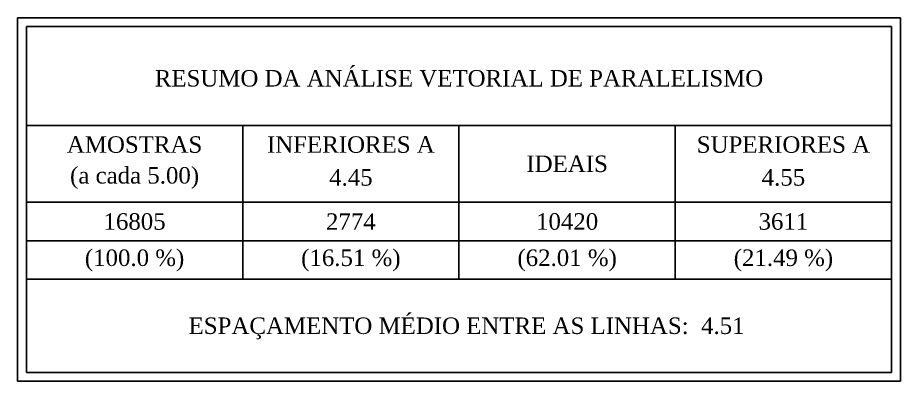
# Model space of a CAD drawing. Extents: x 703186 to 703989, y 1560402 to 1561368.
# Drawn here: x 703243 to 703938, y 1561082 to 1561368 of the extents above; entities that cross this region are included whole.
import ezdxf
from ezdxf.enums import TextEntityAlignment as Align

# ---------------------------------------------------------------- set-up
doc = ezdxf.new("R2010")
doc.units = 0
doc.layers.get('0').update_dxf_attribs({"true_color": 0xffffff})
doc.layers.add('TABELAS', color=7, linetype='Continuous')
doc.styles.add('AREAS', font='times.ttf')

# ---------------------------------------------------------------- blocks, each defined once
blk = doc.blocks.new('tab_espac')
at = {"linetype": 'Continuous'}
for p, q in [((0, -331), (0, 0)), ((0, 0), (804.36, 0)), ((804.36, 0), (804.36, -331)), ((804.36, 0), (804.36, 0)), ((804.36, -331), (0, -331))]:
    blk.add_line(p, q, dxfattribs=at)
at = {"layer": 'TABELAS'}
for p, q in [((8, -8), (796.36, -8)), ((8, -8), (8, -323)), ((796.36, -8), (796.36, -323)), ((796.36, -98), (8, -98)), ((402.18, -98), (402.18, -238)), ((599.27, -98), (599.27, -238)), ((796.36, -168), (8, -168)), ((402.18, -203), (8, -203)), ((796.36, -203), (8, -203)), ((796.36, -238), (8, -238)), ((8, -323), (796.36, -323))]:
    blk.add_line(p, q, dxfattribs=at)
at = {"layer": 'TABELAS', "linetype": 'Continuous'}
blk.add_line((205.09, -98), (205.09, -238), dxfattribs=at)
at = {"layer": 'TABELAS', "color": 1, "style": 'AREAS'}
for tag, p in [('AGK13', (402.18, -53)), ('VALSUP', (697.82, -145.5)), ('Q_SUP', (697.82, -185.5)), ('P_SUP', (697.82, -220.5))]:
    blk.add_attdef(tag, text='', height=15, dxfattribs=at).set_placement(p, align=Align.MIDDLE)
at = {"layer": 'TABELAS', "style": 'AREAS'}
for tag, p in [('AGK14', (106.55, -115.5)), ('AGK15', (303.64, -115.5)), ('AGK17', (697.82, -115.5)), ('AGK16', (500.73, -133)), ('ESPAMO', (106.55, -145.5)), ('Q_AMO', (106.55, -185.5)), ('P_AMO', (106.55, -220.5)), ('AVG', (409.08, -280.5))]:
    blk.add_attdef(tag, text='', height=15, dxfattribs=at).set_placement(p, align=Align.MIDDLE)
at = {"layer": 'TABELAS', "color": 5, "style": 'AREAS'}
for tag, p in [('VALINF', (303.64, -145.5)), ('Q_INF', (303.64, -185.5)), ('P_INF', (303.64, -220.5))]:
    blk.add_attdef(tag, text='', height=15, dxfattribs=at).set_placement(p, align=Align.MIDDLE)
at = {"layer": 'TABELAS', "color": 3, "style": 'AREAS'}
for tag, p in [('Q_IDE', (500.73, -185.5)), ('P_IDE', (500.73, -220.5))]:
    blk.add_attdef(tag, text='', height=15, dxfattribs=at).set_placement(p, align=Align.MIDDLE)

msp = doc.modelspace()

# ---------------------------------------------------------------- block references
at = {"xscale": 0.8645384034183167, "yscale": 0.8645384034183167, "zscale": 0.8645384034183167}
msp.add_blockref('tab_espac', (703242.962, 1561368.2476), dxfattribs=at).add_auto_attribs({'ESPAMO': '(a cada 5.00)', 'VALINF': '4.45', 'VALSUP': '4.55', 'Q_AMO': '16805', 'Q_INF': '2774', 'Q_IDE': '10420', 'Q_SUP': '3611', 'P_AMO': '(100.0 %)', 'P_INF': '(16.51 %)', 'P_IDE': '(62.01 %)', 'P_SUP': '(21.49 %)', 'AVG': 'ESPAÇAMENTO MÉDIO ENTRE AS LINHAS:  4.51', 'AGK13': 'RESUMO DA ANÁLISE VETORIAL DE PARALELISMO', 'AGK14': 'AMOSTRAS', 'AGK15': 'INFERIORES A', 'AGK16': 'IDEAIS', 'AGK17': 'SUPERIORES A'})

doc.saveas('drawing.dxf')
